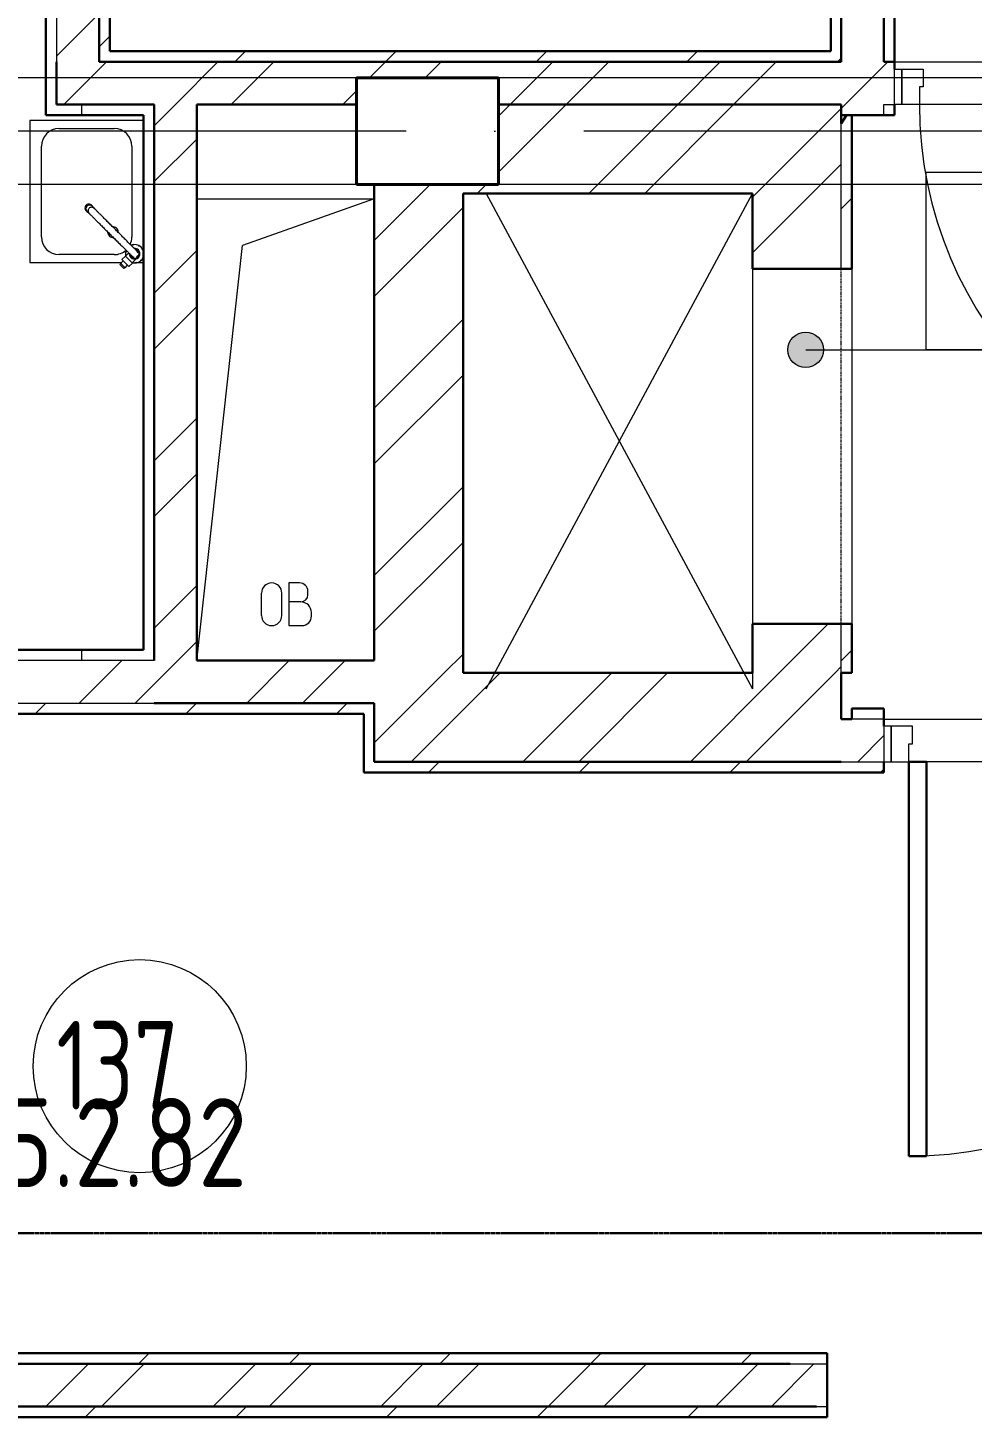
# Model space of a CAD drawing. Header units: millimetres. Extents: x -325553 to 627452, y -28539 to 738858.
# Drawn here: x -11131 to -8472, y 187794 to 191705 of the extents above; entities that cross this region are included whole.
import ezdxf
from ezdxf.enums import TextEntityAlignment as Align

# ---------------------------------------------------------------- set-up
doc = ezdxf.new("R2010")
doc.units = ezdxf.units.MM
doc.set_wipeout_variables(frame=1)
for name, pattern in [('ADSK_Линия сетки', [25, 20, -2.5, 0, -2.5]), ('ADSK_Сверху', [450, 300, -150]), ('Сверху', [3.96875, 2.38125, -1.5875]), ('штриховаяX2', [1.5, 1, -0.5])]:
    doc.linetypes.add(name, pattern=pattern)
doc.layers.add('000_доп.МДУ', color=7, linetype='Continuous')
doc.layers.add('Узлы', color=7, linetype='Continuous')
for name, color, linetype, lineweight in [('RC-Линии_связи-Адресные', 5, 'Continuous', 30), ('RC-Прочее_оборудование', 5, 'Continuous', 30), ('Аннотация', 7, 'Continuous', 18), ('Двери', 252, 'Continuous', 9), ('Линии', 7, 'Continuous', 9), ('Марки помещений', 252, 'Continuous', 20), ('Несущие колонны', 252, 'Continuous', 18), ('Обобщенные модели', 252, 'Continuous', 18), ('Оси', 252, 'Continuous', 9), ('Отметки', 7, 'Continuous', 9), ('Перекрытие', 252, 'Continuous', 18), ('Сантехника', 252, 'Continuous', 9), ('Стены наружные', 7, 'Continuous', 18), ('Стены штриховка', 7, 'Continuous', 9)]:
    doc.layers.add(name, color=color, linetype=linetype, lineweight=lineweight)
doc.styles.add('GOST Common_3', font='', dxfattribs={"height": 3.5})
doc.styles.add('ISOCPEUR', font='isocpeur.ttf', dxfattribs={"width": 0.9, "height": 350})
doc.styles.add('RubezhCAD', font='', dxfattribs={"oblique": 10})
doc.styles.get("Standard").update_dxf_attribs({"font": ''})
doc.styles.get('GOST Common_3').set_extended_font_data('GOST 2.304 type A')
doc.styles.get('RubezhCAD').set_extended_font_data('GOST type A')
doc.styles.get('Standard').set_extended_font_data('GOST type B')

# ---------------------------------------------------------------- blocks, each defined once
blk = doc.blocks.new('1 этаж')
at = {"layer": 'Отметки', "true_color": 0x636466}
h = blk.add_hatch(color=251, dxfattribs=at)
edge = h.paths.add_edge_path()
edge.add_arc((-9681.2, 20540.8), 50, 0, 360)
at = {"color": 251, "lineweight": 18, "true_color": 0x636466}
for p, q in [((-11395.8, 20966.3), (-10895.8, 20966.3)), ((-11395.8, 20966.3), (-10895.8, 20966.3)), ((-10895.8, 20966.3), (-11267.3, 20835)), ((-11395.8, 19666.3), (-11267.3, 20835)), ((-11106.1, 19884.7), (-11136.1, 19884.7)), ((-11136.1, 19884.7), (-11136.1, 19764.7)), ((-11213.6, 19793.4), (-11213.6, 19856)), ((-11156.2, 19793.4), (-11156.2, 19856)), ((-11102.8, 19831.4), (-11136.1, 19831.4)), ((-11082.8, 19851.4), (-11082.8, 19861.4)), ((-11072.8, 19791.4), (-11072.8, 19801.4)), ((-11136.1, 19764.7), (-11099.4, 19764.7))]:
    blk.add_line(p, q, dxfattribs=at)
for centre, radius, start, end in [((-11184.9, 19856), 28.7, 0, 180), ((-11106.1, 19861.4), 23.3, 0, 90), ((-11102.8, 19851.4), 20, 270, 0), ((-11102.8, 19801.4), 30, 0, 90), ((-11184.9, 19793.4), 28.7, 180, 0), ((-11099.4, 19791.4), 26.7, 270, 0)]:
    blk.add_arc(centre, radius, start, end, dxfattribs=at)
at = {"layer": 'Аннотация', "color": 251, "lineweight": 20, "true_color": 0x636466}
for p, q in [((-9341.7, 20540.8), (-9341.7, 21040.8)), ((-9341.7, 21040.8), (-8041.7, 21040.8)), ((-8041.7, 20540.8), (-9341.7, 20540.8))]:
    blk.add_line(p, q, dxfattribs=at)
at = {"layer": 'Двери', "color": 251, "true_color": 0x636466}
for p, q in [((-9430.8, 21331.3), (-9410.8, 21331.3)), ((-9430.8, 21231.3), (-9430.8, 21331.3)), ((-9410.8, 21231.3), (-9410.8, 21331.3)), ((-9410.8, 21331.3), (-9350.8, 21331.3)), ((-9410.8, 21331.3), (-9410.8, 21231.3)), ((-9350.8, 21331.3), (-9350.8, 21281.3)), ((-9360.8, 21281.3), (-9360.8, 21231.3)), ((-9350.8, 21281.3), (-9360.8, 21281.3)), ((-9410.8, 21231.3), (-9430.8, 21231.3)), ((-9360.8, 21231.3), (-9410.8, 21231.3)), ((-9440.8, 19481.3), (-9460.8, 19481.3)), ((-9460.8, 19481.3), (-9460.8, 19381.3)), ((-9440.8, 19481.3), (-9440.8, 19381.3)), ((-9380.8, 19481.3), (-9440.8, 19481.3)), ((-9440.8, 19381.3), (-9440.8, 19481.3)), ((-9380.8, 19431.3), (-9380.8, 19481.3)), ((-9390.8, 19381.3), (-9390.8, 19431.3)), ((-9390.8, 19431.3), (-9380.8, 19431.3)), ((-9460.8, 19381.3), (-9440.8, 19381.3)), ((-9440.8, 19381.3), (-9390.8, 19381.3))]:
    blk.add_line(p, q, dxfattribs=at)
at = {"layer": 'Двери', "color": 251, "lineweight": 30, "true_color": 0x636466}
for p, q in [((-9340.8, 19381.3), (-9390.8, 19381.3)), ((-9390.8, 19381.3), (-9390.8, 18271.3)), ((-9340.8, 18271.3), (-9340.8, 19381.3)), ((-9390.8, 18271.3), (-9340.8, 18271.3))]:
    blk.add_line(p, q, dxfattribs=at)
at = {"layer": 'Двери', "color": 251, "true_color": 0x636466}
for centre, start, end in [((-8250.8, 21231.3), 180, 270), ((-9390.8, 19381.3), 270, 0)]:
    blk.add_arc(centre, 1110, start, end, dxfattribs=at)
at = {"layer": 'Линии', "color": 251, "linetype": 'ADSK_Сверху', "ltscale": 100, "true_color": 0x636466}
for p, q in [((-7750.8, 21306.3), (-28215.8, 21306.3)), ((-7750.8, 21006.3), (-28215.8, 21006.3))]:
    blk.add_line(p, q, dxfattribs=at)
at = {"layer": 'Линии', "color": 251, "lineweight": 18, "ltscale": 100, "true_color": 0x636466}
for p, q in [((-10580.8, 20981.3), (-9830.8, 19586.3)), ((-10580.8, 19586.3), (-9830.8, 20981.3)), ((-9830.8, 20981.3), (-9830.8, 19586.3))]:
    blk.add_line(p, q, dxfattribs=at)
at = {"layer": 'Марки помещений', "color": 251, "true_color": 0x636466}
blk.add_circle((-11556.4, 18524.3), 300, dxfattribs=at)
at = {"layer": 'Несущие колонны', "color": 251, "lineweight": 40, "true_color": 0x636466}
for p, q in [((-10945.8, 21306.3), (-10545.8, 21306.3)), ((-10945.8, 21006.3), (-10945.8, 21306.3)), ((-10545.8, 21306.3), (-10545.8, 21006.3)), ((-10945.8, 21231.3), (-10945.8, 21006.3)), ((-10545.8, 21006.3), (-10945.8, 21006.3)), ((-10945.8, 21006.3), (-10895.8, 21006.3))]:
    blk.add_line(p, q, dxfattribs=at)
at = {"layer": 'Несущие колонны', "color": 251, "true_color": 0x636466}
for p, q in [((-10545.8, 21306.3), (-10945.8, 21306.3)), ((-10945.8, 21306.3), (-10945.8, 21231.3)), ((-10545.8, 21231.3), (-10545.8, 21306.3)), ((-10545.8, 21006.3), (-10545.8, 21231.3)), ((-10895.8, 21006.3), (-10645.8, 21006.3)), ((-10645.8, 21006.3), (-10545.8, 21006.3))]:
    blk.add_line(p, q, dxfattribs=at)
at = {"layer": 'Обобщенные модели', "color": 251, "lineweight": 9, "true_color": 0x636466}
for start, end in [(165, 171.9745), (165, 171.9745), (165, 171.9745), (98.0255, 105), (98.0255, 105), (98.0255, 105), (60, 65.3352), (60, 65.3352), (60, 65.3352), (24.6648, 30), (24.6648, 30), (24.6648, 30), (345, 351.9745), (345, 351.9745), (345, 351.9745), (278.0255, 285), (278.0255, 285), (278.0255, 285), (311.1897, 318.8103), (311.1897, 318.8103), (311.1897, 318.8103)]:
    blk.add_arc((-11570.8, 20811.3), 25, start, end, dxfattribs=at)
at = {"layer": 'Оси', "color": 251, "linetype": 'ADSK_Линия сетки', "ltscale": 100, "true_color": 0x636466}
blk.add_line((-805.8, 21156.3), (-72528.1, 21156.3), dxfattribs=at)
at = {"layer": 'Отметки', "color": 251, "lineweight": 20, "true_color": 0x636466}
blk.add_line((-9681.2, 20540.8), (-8691.7, 20540.8), dxfattribs=at)
at = {"layer": 'Отметки', "color": 251, "true_color": 0x636466}
blk.add_circle((-9681.2, 20540.8), 50, dxfattribs=at)
at = {"layer": 'Перекрытие', "color": 251, "ltscale": 100, "true_color": 0x636466}
blk.add_line((-11395.8, 20966.3), (-10895.8, 20966.3), dxfattribs=at)
at = {"layer": 'Сантехника', "color": 251, "true_color": 0x636466}
for p, q in [((-11545.8, 21186.3), (-11865.8, 21186.3)), ((-11865.8, 21186.3), (-11865.8, 20786.3)), ((-11783.3, 21163.8), (-11628.3, 21163.8)), ((-11833.3, 20858.8), (-11833.3, 21113.8)), ((-11578.3, 21113.8), (-11578.3, 20858.8)), ((-11707.6, 20932.7), (-11705.8, 20930.8)), ((-11705, 20931.4), (-11698.9, 20925.2)), ((-11690.4, 20946.2), (-11692.2, 20948.1)), ((-11684.8, 20939.4), (-11690.9, 20945.5)), ((-11628.3, 20808.8), (-11783.3, 20808.8)), ((-11587, 20813.5), (-11596.2, 20804.2)), ((-11865.8, 20786.3), (-11606.8, 20786.3)), ((-11612.7, 20780.7), (-11611.8, 20781.6)), ((-11601.4, 20769.4), (-11612.7, 20780.7)), ((-11612, 20781.4), (-11609.7, 20783.7)), ((-11612, 20781.4), (-11600.7, 20770.1)), ((-11603.3, 20791.5), (-11610.4, 20784.3)), ((-11609.6, 20783.5), (-11610.4, 20784.3)), ((-11609.7, 20783.7), (-11598.4, 20772.3)), ((-11596.9, 20804.9), (-11606.8, 20795)), ((-11596.9, 20785.1), (-11606.8, 20795)), ((-11600.5, 20770.3), (-11601.4, 20769.4)), ((-11598.4, 20772.3), (-11600.7, 20770.1)), ((-11597.7, 20771.7), (-11598.6, 20772.5)), ((-11597.7, 20771.7), (-11590.6, 20778.8)), ((-11587, 20795), (-11596.9, 20804.9)), ((-11587, 20775.2), (-11596.9, 20785.1)), ((-11577.1, 20785.1), (-11587, 20795)), ((-11587, 20775.2), (-11577.1, 20785.1)), ((-11577.8, 20785.8), (-11564.9, 20798.7)), ((-11570.3, 20786.3), (-11545.8, 20786.3))]:
    blk.add_line(p, q, dxfattribs=at)
at = {"layer": 'Сантехника', "color": 251, "true_color": 0x636466, "flags": 128}
for points in [[(-11698.9, 20925.2), (-11698.5, 20924.8), (-11698, 20924.3), (-11697.4, 20923.7), (-11696.6, 20923), (-11695.8, 20922.2), (-11695, 20921.3), (-11694, 20920.3), (-11692.9, 20919.2), (-11691.7, 20918.1), (-11690.5, 20916.8), (-11689.2, 20915.5), (-11687.8, 20914.1), (-11686.3, 20912.6), (-11684.7, 20911.1), (-11683.1, 20909.4), (-11681.4, 20907.7), (-11679.6, 20905.9), (-11677.8, 20904.1), (-11675.9, 20902.2), (-11673.9, 20900.3), (-11671.9, 20898.2), (-11669.8, 20896.2), (-11667.7, 20894.1), (-11665.6, 20891.9), (-11663.4, 20889.7), (-11661.1, 20887.4), (-11658.8, 20885.2), (-11656.5, 20882.8), (-11654.2, 20880.5), (-11651.8, 20878.1), (-11649.4, 20875.7), (-11647, 20873.3), (-11644.6, 20870.9), (-11642.2, 20868.5), (-11639.7, 20866.1), (-11637.3, 20863.6), (-11634.9, 20861.2), (-11632.4, 20858.8), (-11630, 20856.3), (-11627.6, 20853.9), (-11625.2, 20851.6), (-11622.9, 20849.2), (-11620.5, 20846.9), (-11618.2, 20844.5), (-11615.9, 20842.3), (-11613.7, 20840), (-11611.5, 20837.8), (-11609.3, 20835.7), (-11607.2, 20833.6), (-11605.2, 20831.5), (-11603.2, 20829.5), (-11601.2, 20827.6), (-11599.3, 20825.7), (-11597.5, 20823.8), (-11595.8, 20822.1), (-11594.1, 20820.4), (-11592.5, 20818.8), (-11590.9, 20817.2), (-11589.4, 20815.8), (-11588.1, 20814.4), (-11586.7, 20813.1), (-11585.5, 20811.8), (-11584.4, 20810.7), (-11583.3, 20809.7), (-11582.4, 20808.7), (-11581.5, 20807.8), (-11580.7, 20807), (-11580, 20806.4), (-11579.4, 20805.8), (-11578.9, 20805.3), (-11578.5, 20804.9), (-11578.2, 20804.5), (-11578, 20804.3), (-11577.9, 20804.2), (-11577.9, 20804.2)], [(-11563.7, 20818.3), (-11563.8, 20818.4), (-11563.9, 20818.5), (-11564.2, 20818.8), (-11564.5, 20819.1), (-11564.9, 20819.6), (-11565.5, 20820.1), (-11566.1, 20820.7), (-11566.8, 20821.4), (-11567.6, 20822.2), (-11568.5, 20823.1), (-11569.5, 20824.1), (-11570.6, 20825.2), (-11571.8, 20826.4), (-11573, 20827.6), (-11574.4, 20829), (-11575.8, 20830.4), (-11577.3, 20831.9), (-11578.8, 20833.5), (-11580.5, 20835.1), (-11582.2, 20836.8), (-11584, 20838.6), (-11585.8, 20840.4), (-11587.7, 20842.3), (-11589.7, 20844.3), (-11591.7, 20846.3), (-11593.8, 20848.4), (-11595.9, 20850.5), (-11598.1, 20852.7), (-11600.3, 20854.9), (-11602.6, 20857.2), (-11604.8, 20859.4), (-11607.2, 20861.8), (-11609.5, 20864.1), (-11611.9, 20866.5), (-11614.3, 20868.9), (-11616.7, 20871.3), (-11619.1, 20873.7), (-11621.5, 20876.1), (-11624, 20878.6), (-11626.4, 20881), (-11628.8, 20883.4), (-11631.2, 20885.9), (-11633.7, 20888.3), (-11636.1, 20890.7), (-11638.4, 20893.1), (-11640.8, 20895.4), (-11643.1, 20897.7), (-11645.4, 20900.1), (-11647.7, 20902.3), (-11649.9, 20904.6), (-11652.1, 20906.8), (-11654.3, 20908.9), (-11656.4, 20911), (-11658.4, 20913.1), (-11660.4, 20915.1), (-11662.4, 20917), (-11664.3, 20918.9), (-11666.1, 20920.7), (-11667.8, 20922.4), (-11669.5, 20924.1), (-11671.1, 20925.7), (-11672.6, 20927.3), (-11674.1, 20928.7), (-11675.5, 20930.1), (-11676.8, 20931.4), (-11678, 20932.6), (-11679.1, 20933.7), (-11680.2, 20934.8), (-11681.1, 20935.7), (-11682, 20936.6), (-11682.7, 20937.4), (-11683.4, 20938), (-11684, 20938.6), (-11684.5, 20939.1), (-11684.8, 20939.4)]]:
    blk.add_lwpolyline(points, dxfattribs=at)
at = {"layer": 'Сантехника', "color": 251, "true_color": 0x636466}
for centre, radius, start, end in [((-11783.3, 21113.8), 50, 90, 180), ((-11628.3, 21113.8), 50, 0, 90), ((-11631.7, 20872.2), 15, 0, 97.7177), ((-11783.3, 20858.8), 50, 180, 270), ((-11631.7, 20872.2), 15, 172.2804, 180), ((-11631.7, 20872.2), 15, 180, 277.3859), ((-11631.7, 20872.2), 15, 352.6148, 0), ((-11628.3, 20858.8), 50, 334.8556, 0), ((-11628.3, 20858.8), 50, 270, 311.8058), ((-11570.8, 20811.3), 26, 158.3348, 194.3766), ((-11570.8, 20811.3), 15, 180, 225), ((-11570.8, 20811.3), 12.5, 192.9283, 225), ((-11570.8, 20811.3), 15, 225, 45), ((-11570.8, 20811.3), 26, 45, 111.9173), ((-11570.8, 20811.3), 12.5, 225, 45), ((-11570.8, 20811.3), 26, 255.6234, 358.713), ((-11570.8, 20811.3), 15, 45, 90), ((-11570.8, 20811.3), 12.5, 45, 77.0717), ((-11570.8, 20811.3), 10, 15, 56.4804), ((-11570.8, 20811.3), 26, 12.5447, 45), ((-11570.8, 20811.3), 10, 213.5196, 255), ((-11570.8, 20811.3), 10, 300, 315), ((-11570.8, 20811.3), 10, 315, 330)]:
    blk.add_arc(centre, radius, start, end, dxfattribs=at)
for centre, major_axis, start_param, end_param in [((-11699.9, 20940.4), (-7.7, -7.7), 4.712389, 6.673869), ((-11698.1, 20938.5), (-7.7, -7.7), 5.513272, 6.680258), ((-11698, 20938.4), (-7.07, -7.07), 4.974188, 5.497787), ((-11698, 20938.4), (-7.07, -7.07), 5.517864, 6.477608), ((-11699.9, 20940.4), (-7.7, -7.7), 2.750806, 4.712389), ((-11698.1, 20938.5), (-7.7, -7.7), 4.712389, 4.975198), ((-11698, 20938.4), (-7.07, -7.07), 4.712389, 4.954111), ((-11698.1, 20938.5), (-7.7, -7.7), 4.449578, 4.712389), ((-11698, 20938.4), (-7.07, -7.07), 4.470667, 4.712389), ((-11698, 20938.4), (-7.07, -7.07), 3.926991, 4.45059), ((-11698.1, 20938.5), (-7.7, -7.7), 2.744374, 3.91149), ((-11698, 20938.4), (-7.07, -7.07), 2.94697, 3.906913)]:
    blk.add_ellipse(centre, major_axis=major_axis, ratio=0.971547, start_param=start_param, end_param=end_param, dxfattribs=at)
for points, knots in [([(-11698.8, 20939.2), (-11699.6, 20938.4), (-11701, 20936.5), (-11701.9, 20933.1), (-11701.6, 20929.6), (-11700.2, 20926.4), (-11698.1, 20924.4), (-11696.6, 20923.5), (-11696.1, 20923.3)], [-1, -1, -1, -1, -0.8888889, -0.7777778, -0.6666667, -0.5555556, -0.4444444, -0.3898544, -0.3898544, -0.3898544, -0.3898544]), ([(-11682.8, 20936.6), (-11683.1, 20937.1), (-11683.9, 20938.6), (-11686, 20940.6), (-11689.1, 20942.1), (-11692.6, 20942.4), (-11696, 20941.4), (-11698, 20940.1), (-11698.8, 20939.2)], [-0.6102501, -0.6102501, -0.6102501, -0.6102501, -0.5555556, -0.4444444, -0.3333333, -0.2222222, -0.1111111, 0, 0, 0, 0])]:
    blk.add_open_spline(points, degree=3, knots=knots, dxfattribs=at)
at = {"layer": 'Стены наружные', "color": 251, "lineweight": 30, "true_color": 0x636466}
for p, q in [((-11820.8, 25574.3), (-11820.8, 21201.3)), ((-11670.8, 21351.3), (-11670.8, 23804.3)), ((-11640.8, 21381.3), (-11640.8, 23774.3)), ((-9610.8, 23051.3), (-9610.8, 21381.3)), ((-9580.8, 21351.3), (-9580.8, 23021.3)), ((-9460.8, 22901.3), (-9460.8, 21351.3)), ((-9430.8, 21331.3), (-9430.8, 22901.3)), ((-9610.8, 21381.3), (-11640.8, 21381.3)), ((-11790.8, 21351.3), (-11790.8, 21231.3)), ((-9580.8, 21351.3), (-11670.8, 21351.3)), ((-9430.8, 21351.3), (-9460.8, 21351.3)), ((-11820.8, 21201.3), (-11545.8, 21201.3)), ((-11790.8, 21231.3), (-11515.8, 21231.3)), ((-11545.8, 21201.3), (-11545.8, 19696.3)), ((-11515.8, 21231.3), (-11515.8, 19666.3)), ((-11395.8, 19666.3), (-11395.8, 21231.3)), ((-11395.8, 21231.3), (-10945.8, 21231.3)), ((-10545.8, 21231.3), (-9580.8, 21231.3)), ((-9580.8, 21177.7), (-9580.8, 21231.3)), ((-9580.8, 21201.3), (-9430.8, 21201.3)), ((-9565.8, 21201.3), (-9580.8, 21177.7)), ((-9550.8, 20769.1), (-9550.8, 21201.3)), ((-9430.8, 21201.3), (-9430.8, 21231.3)), ((-10895.8, 21006.3), (-10895.8, 19666.3)), ((-10645.8, 20981.3), (-9830.8, 20981.3)), ((-10645.8, 19631.3), (-10645.8, 20981.3)), ((-9830.8, 20981.3), (-9830.8, 20769.1)), ((-9580.8, 20769.1), (-9550.8, 20769.1)), ((-9830.8, 19769.1), (-9830.8, 19631.3)), ((-9550.8, 19769.1), (-9580.8, 19769.1)), ((-9550.8, 19631.3), (-9550.8, 19769.1)), ((-11545.8, 19696.3), (-11930.8, 19696.3)), ((-10895.8, 19666.3), (-11395.8, 19666.3)), ((-9830.8, 19631.3), (-10645.8, 19631.3)), ((-9580.8, 19501.3), (-9580.8, 19631.3)), ((-9580.8, 19631.3), (-9550.8, 19631.3)), ((-11515.8, 19546.3), (-10895.8, 19546.3)), ((-10895.8, 19546.3), (-10895.8, 19381.3)), ((-9460.8, 19531.3), (-9550.8, 19531.3)), ((-9550.8, 19531.3), (-9550.8, 19501.3)), ((-9460.8, 19481.3), (-9460.8, 19531.3)), ((-11930.8, 19516.3), (-10925.8, 19516.3)), ((-10925.8, 19516.3), (-10925.8, 19351.3)), ((-9550.8, 19501.3), (-9580.8, 19501.3)), ((-10895.8, 19381.3), (-9580.8, 19381.3)), ((-9460.8, 19351.3), (-9460.8, 19381.3)), ((-10925.8, 19351.3), (-9460.8, 19351.3)), ((-9725, 17686.3), (-13450.8, 17686.3)), ((-9620.8, 17716.3), (-13420.8, 17716.3)), ((-9620.8, 17536.3), (-9620.8, 17716.3)), ((-13450.8, 17566.3), (-9650.8, 17566.3)), ((-13420.8, 17536.3), (-9620.8, 17536.3))]:
    blk.add_line(p, q, dxfattribs=at)
at = {"layer": 'Стены наружные', "color": 251, "linetype": 'Continuous', "lineweight": 9, "true_color": 0x636466}
for p, q in [((-11790.8, 21367.9), (-11670.8, 21487.9)), ((-11670.8, 21393.6), (-11640.8, 21423.6)), ((-11288.8, 21351.3), (-11258.8, 21381.3)), ((-10864.6, 21351.3), (-10834.6, 21381.3)), ((-10440.3, 21351.3), (-10410.3, 21381.3)), ((-10016, 21351.3), (-9986, 21381.3)), ((-9591.8, 21351.3), (-9580.8, 21362.2)), ((-11770.3, 21231.3), (-11650.3, 21351.3)), ((-11456, 21231.3), (-11336, 21351.3)), ((-11298.9, 21231.3), (-11178.9, 21351.3)), ((-10909.6, 21306.3), (-10864.6, 21351.3)), ((-10752.4, 21306.3), (-10707.4, 21351.3)), ((-10513.1, 21231.3), (-10393.1, 21351.3)), ((-10355.9, 21231.3), (-10235.9, 21351.3)), ((-10041.6, 21231.3), (-9921.6, 21351.3)), ((-9884.5, 21231.3), (-9764.5, 21351.3)), ((-9580.8, 21220.6), (-9460.8, 21340.6)), ((-9460.8, 21340.6), (-9450.2, 21351.3)), ((-10984.6, 21231.3), (-10945.8, 21270)), ((-11719.8, 21201.3), (-11719.8, 21231.3)), ((-11515.8, 21171.5), (-11456, 21231.3)), ((-10545.8, 21198.6), (-10513.1, 21231.3)), ((-10545.8, 21041.4), (-10355.9, 21231.3)), ((-10291.6, 20981.3), (-10041.6, 21231.3)), ((-10134.5, 20981.3), (-9884.5, 21231.3)), ((-9830.8, 20970.6), (-9580.8, 21220.6)), ((-11515.8, 21014.3), (-11395.8, 21134.3)), ((-9830.8, 20813.5), (-9580.8, 21063.5)), ((-10895.8, 20848.6), (-10738.1, 21006.3)), ((-10605.9, 20981.3), (-10580.9, 21006.3)), ((-9580.8, 20938), (-9550.8, 20968)), ((-10895.8, 20691.4), (-10645.8, 20941.4)), ((-11515.8, 20700), (-11395.8, 20820)), ((-11515.8, 20542.9), (-11395.8, 20662.9)), ((-10895.8, 20377.1), (-10645.8, 20627.1)), ((-10895.8, 20219.9), (-10645.8, 20469.9)), ((-11515.8, 20228.6), (-11395.8, 20348.6)), ((-11515.8, 20071.4), (-11395.8, 20191.4)), ((-10895.8, 19905.6), (-10645.8, 20155.6)), ((-10895.8, 19748.5), (-10645.8, 19998.5)), ((-11515.8, 19757.1), (-11395.8, 19877.1)), ((-9755.8, 19631.3), (-9617.9, 19769.1)), ((-11515.8, 19599.9), (-11395.8, 19719.9)), ((-11719.8, 19666.3), (-11719.8, 19696.3)), ((-10698.7, 19631.3), (-10645.8, 19684.2)), ((-9580.8, 19665.2), (-9550.8, 19695.2)), ((-11726.6, 19546.3), (-11606.6, 19666.3)), ((-11255.2, 19546.3), (-11135.2, 19666.3)), ((-11098, 19546.3), (-10978, 19666.3)), ((-9598.6, 19631.3), (-9580.8, 19649.1)), ((-11569.5, 19546.3), (-11515.9, 19599.8)), ((-10895.8, 19434.2), (-10698.7, 19631.3)), ((-10791.6, 19381.3), (-10541.6, 19631.3)), ((-10477.2, 19381.3), (-10227.2, 19631.3)), ((-10320.1, 19381.3), (-10070.1, 19631.3)), ((-10005.8, 19381.3), (-9755.8, 19631.3)), ((-9848.6, 19381.3), (-9598.6, 19631.3)), ((-11851, 19516.3), (-11821, 19546.3)), ((-11426.8, 19516.3), (-11396.8, 19546.3)), ((-11002.5, 19516.3), (-10972.5, 19546.3)), ((-9534.3, 19381.3), (-9460.8, 19454.8)), ((-10743.2, 19351.3), (-10713.2, 19381.3)), ((-10319, 19351.3), (-10289, 19381.3)), ((-9894.7, 19351.3), (-9864.7, 19381.3)), ((-9470.4, 19351.3), (-9460.8, 19360.9)), ((-11820.8, 17566.3), (-11700.8, 17686.3)), ((-11663.6, 17566.3), (-11543.6, 17686.3)), ((-11559.7, 17686.3), (-11529.7, 17716.3)), ((-11349.3, 17566.3), (-11229.3, 17686.3)), ((-11192.2, 17566.3), (-11072.2, 17686.3)), ((-11135.4, 17686.3), (-11105.4, 17716.3)), ((-10877.8, 17566.3), (-10757.8, 17686.3)), ((-10720.7, 17566.3), (-10600.7, 17686.3)), ((-10711.2, 17686.3), (-10681.2, 17716.3)), ((-10406.4, 17566.3), (-10286.4, 17686.3)), ((-10286.9, 17686.3), (-10256.9, 17716.3)), ((-10249.2, 17566.3), (-10129.2, 17686.3)), ((-9934.9, 17566.3), (-9814.9, 17686.3)), ((-9862.7, 17686.3), (-9832.7, 17716.3)), ((-9777.8, 17566.3), (-9657.8, 17686.3)), ((-11709.7, 17536.3), (-11679.7, 17566.3)), ((-11285.4, 17536.3), (-11255.4, 17566.3)), ((-10861.2, 17536.3), (-10831.2, 17566.3)), ((-10436.9, 17536.3), (-10406.9, 17566.3)), ((-10012.7, 17536.3), (-9982.7, 17566.3))]:
    blk.add_line(p, q, dxfattribs=at)
at = {"layer": 'Стены наружные', "color": 251, "true_color": 0x636466}
for p, q in [((-9430.8, 21351.3), (-8180.8, 21351.3)), ((-10945.8, 21231.3), (-10945.8, 21306.3)), ((-10945.8, 21306.3), (-10545.8, 21306.3)), ((-10545.8, 21306.3), (-10545.8, 21006.3)), ((-8300.8, 21231.3), (-9360.8, 21231.3)), ((-10545.8, 21006.3), (-10895.8, 21006.3)), ((-9550.8, 20769.1), (-9550.8, 19769.1)), ((-9460.8, 19501.3), (-8210.8, 19501.3)), ((-8280.8, 19381.3), (-9340.8, 19381.3))]:
    blk.add_line(p, q, dxfattribs=at)
at = {"layer": 'Стены штриховка', "color": 251, "true_color": 0x636466}
for p, q in [((-11790.8, 25544.3), (-11790.8, 21351.3)), ((-9460.8, 21231.3), (-9430.8, 21231.3)), ((-9460.8, 21201.3), (-9460.8, 21231.3)), ((-9580.8, 20769.1), (-9580.8, 21177.7)), ((-9580.8, 19631.3), (-9580.8, 19769.1)), ((-11515.8, 19666.3), (-11930.8, 19666.3)), ((-11930.8, 19546.3), (-11515.8, 19546.3)), ((-9460.8, 19501.3), (-9550.8, 19501.3)), ((-9580.8, 19381.3), (-9460.8, 19381.3)), ((-9725, 17686.3), (-9620.8, 17686.3)), ((-9650.8, 17566.3), (-9620.8, 17566.3))]:
    blk.add_line(p, q, dxfattribs=at)
at = {"layer": 'Узлы', "color": 251, "lineweight": 30, "true_color": 0x636466}
for p, q in [((-9580.8, 20769.1), (-9830.8, 20769.1)), ((-9830.8, 19769.1), (-9580.8, 19769.1))]:
    blk.add_line(p, q, dxfattribs=at)
at = {"layer": 'Узлы', "color": 251, "linetype": 'Сверху', "lineweight": 9, "true_color": 0x636466}
for p, q in [((-9830.8, 20769.1), (-9830.8, 19769.1)), ((-9580.8, 19769.1), (-9580.8, 20769.1))]:
    blk.add_line(p, q, dxfattribs=at)
at = {"layer": 'Марки помещений', "color": 251, "true_color": 0x636466, "style": 'GOST Common_3', "width": 0.9}
blk.add_text('137', height=250, dxfattribs=at).set_placement((-11791.3, 18402))
blk = doc.blocks.new('РМ1')
at = {"layer": 'RC-Прочее_оборудование'}
blk.add_point((0, 0), dxfattribs=at)
blk.add_attdef('PSTN', text='', height=2.5, dxfattribs=at).set_placement((5.721, 2.541), align=Align.BOTTOM_CENTER)
blk.add_wipeout([(4.999, 2.501), (4.999, -2.501), (-4.999, -2.501), (-4.999, 2.501)]).dxf.layer = 'RC-Прочее_оборудование'
blk.add_wipeout([(-4.999, -2.501), (-4.999, 2.501), (4.999, 2.501), (4.999, -2.501)]).dxf.layer = 'RC-Прочее_оборудование'
for p, q in [((-4.999, 2.501), (4.999, 2.501)), ((-4.999, -2.501), (-4.999, 2.501)), ((-4.999, 2.501), (-4.999, 2.501)), ((4.999, 2.501), (4.999, -2.501)), ((4.999, -2.501), (-4.999, -2.501))]:
    blk.add_line(p, q, dxfattribs=at)
at = {"layer": 'RC-Прочее_оборудование', "ltscale": 100, "style": 'ISOCPEUR', "width": 0.9}
blk.add_text('РМ-1', height=2.5, dxfattribs=at).set_placement((0.001, -0.001), align=Align.MIDDLE)

msp = doc.modelspace()

# ---------------------------------------------------------------- linework, layer by layer
at = {"layer": 'RC-Линии_связи-Адресные', "color": 3, "linetype": 'штриховаяX2', "ltscale": 2}
msp.add_line((-13038.5, 188311.9), (-7212, 188311.9), dxfattribs=at)

# ---------------------------------------------------------------- block references
at = {"layer": '000_доп.МДУ', "color": 7, "lineweight": 0}
msp.add_blockref('1 этаж', (740.6, 170258), dxfattribs=at)

# ---------------------------------------------------------------- next in the draw order: block references
ref = msp.add_blockref('РМ1', (-12000, 188599.3), dxfattribs=dict(xscale=100, yscale=100, zscale=100))
ref.add_attrib('PSTN', '1.5.2.82', dxfattribs={"layer": 'RC-Прочее_оборудование', "color": 0, "height": 250, "style": 'RubezhCAD'}).set_placement((-10939.9, 188692.3), align=Align.TOP_CENTER)

doc.saveas('drawing.dxf')
